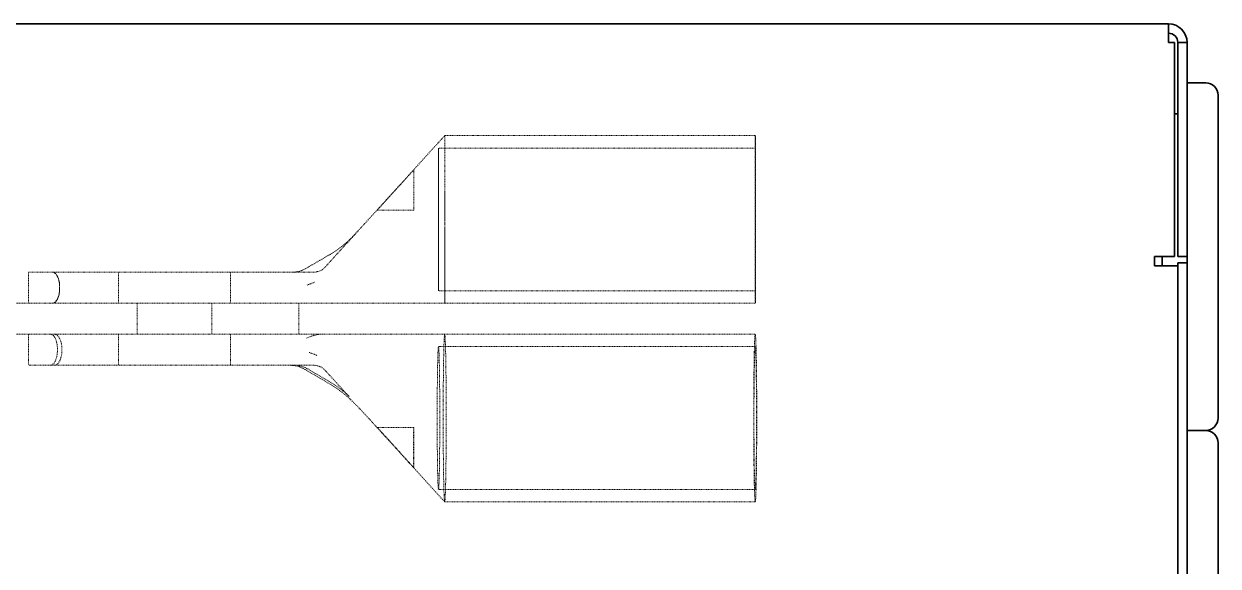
# Model space of a CAD drawing. Header units: millimetres. Extents: x -116965 to 323937, y 291661 to 566926.
# Drawn here: x -12834.8 to -12642.6, y 314049.1 to 314136.4 of the extents above; entities that cross this region are included whole.
import ezdxf

# ---------------------------------------------------------------- set-up
doc = ezdxf.new("R2010")
doc.units = ezdxf.units.MM
doc.linetypes.add('DASHED', pattern=[0.75, 0.5, -0.25])
doc.layers.add('Hidden Edges(Schneider)', color=7, linetype='DASHED', lineweight=18)
doc.layers.add('Visible Edges(Schneider)', color=7, linetype='Continuous', lineweight=35)

msp = doc.modelspace()

# ---------------------------------------------------------------- linework, layer by layer
at = {"layer": 'Hidden Edges(Schneider)', "ltscale": 0.038304}
msp.add_line((-12772.073147, 314112.917547), (-12767.073147, 314118.417549), dxfattribs=at)
at = {"layer": 'Hidden Edges(Schneider)', "ltscale": 0.131234}
for p, q in [((-12767.073146, 314118.417548), (-12717.073147, 314118.417548)), ((-12767.073146, 314091.417548), (-12717.073147, 314091.417548)), ((-12767.080265, 314086.417548), (-12717.088449, 314086.417548)), ((-12767.080265, 314059.417548), (-12717.088449, 314059.417548))]:
    msp.add_line(p, q, dxfattribs=at)
at = {"layer": 'Hidden Edges(Schneider)', "ltscale": 0.133858}
for p, q in [((-12717.073147, 314116.417548), (-12768.073146, 314116.417548)), ((-12717.073147, 314093.417548), (-12768.073146, 314093.417548)), ((-12717.088449, 314084.417548), (-12768.080101, 314084.417548)), ((-12717.088449, 314061.417548), (-12768.080101, 314061.417548))]:
    msp.add_line(p, q, dxfattribs=at)
at = {"layer": 'Hidden Edges(Schneider)', "ltscale": 0.033416}
for p, q in [((-12772.073309, 314112.904423), (-12772.073309, 314106.417548)), ((-12772.072983, 314112.904423), (-12772.072983, 314106.417548)), ((-12772.093016, 314064.930674), (-12772.093016, 314071.417548)), ((-12772.065878, 314064.930674), (-12772.065878, 314071.417548))]:
    msp.add_line(p, q, dxfattribs=at)
at = {"layer": 'Hidden Edges(Schneider)', "ltscale": 0.008265}
msp.add_line((-12777.962463, 314106.417548), (-12777.982256, 314106.417548), dxfattribs=at)
at = {"layer": 'Hidden Edges(Schneider)', "ltscale": 0.030667}
for p, q in [((-12777.962463, 314106.417548), (-12772.073309, 314106.417548)), ((-12772.065878, 314071.417548), (-12777.937895, 314071.417548))]:
    msp.add_line(p, q, dxfattribs=at)
at = {"layer": 'Hidden Edges(Schneider)', "ltscale": 0.00765}
msp.add_line((-12772.073309, 314106.417548), (-12772.072983, 314106.417548), dxfattribs=at)
at = {"layer": 'Hidden Edges(Schneider)', "ltscale": 0.024651}
msp.add_line((-12785.521704, 314099.283394), (-12789.561619, 314096.933053), dxfattribs=at)
at = {"layer": 'Hidden Edges(Schneider)', "ltscale": 0.024628}
msp.add_line((-12785.522728, 314099.278796), (-12789.558614, 314096.932553), dxfattribs=at)
at = {"layer": 'Hidden Edges(Schneider)', "ltscale": 0.119731}
msp.add_line((-12834.073146, 314096.417548), (-12830.21583, 314096.417548), dxfattribs=at)
at = {"layer": 'Hidden Edges(Schneider)', "ltscale": 0.025733}
for p, q in [((-12834.073146, 314091.417548), (-12834.073146, 314096.417548)), ((-12819.573145, 314091.417548), (-12819.573145, 314096.417548)), ((-12801.573145, 314091.417548), (-12801.573145, 314096.417548)), ((-12816.573145, 314091.417548), (-12816.573145, 314086.417548)), ((-12804.573145, 314091.417548), (-12804.573145, 314086.417548)), ((-12790.573145, 314091.417548), (-12790.573145, 314086.417548)), ((-12834.076255, 314086.417548), (-12834.076255, 314081.417548)), ((-12819.573145, 314086.417548), (-12819.573145, 314081.417548)), ((-12801.573145, 314086.417548), (-12801.573145, 314081.417548))]:
    msp.add_line(p, q, dxfattribs=at)
at = {"layer": 'Hidden Edges(Schneider)', "ltscale": 0.124077}
msp.add_line((-12792.397171, 314096.417548), (-12830.21583, 314096.417548), dxfattribs=at)
at = {"layer": 'Hidden Edges(Schneider)', "ltscale": 0.000163431}
msp.add_line((-12792.346734, 314096.417548), (-12792.397172, 314096.417548), dxfattribs=at)
at = {"layer": 'Hidden Edges(Schneider)', "ltscale": 0.003753}
msp.add_line((-12791.625201, 314096.417548), (-12792.346734, 314096.417548), dxfattribs=at)
at = {"layer": 'Hidden Edges(Schneider)', "ltscale": 0.117875}
msp.add_line((-12788.179069, 314096.417548), (-12791.624897, 314096.417548), dxfattribs=at)
at = {"layer": 'Hidden Edges(Schneider)', "ltscale": 0.001967}
for p, q in [((-12829.077489, 314093.717548), (-12829.077489, 314094.117548)), ((-12829.068801, 314093.717548), (-12829.068801, 314094.117548)), ((-12829.431957, 314084.117548), (-12829.431957, 314083.717548)), ((-12828.708278, 314084.117548), (-12828.708278, 314083.717548))]:
    msp.add_line(p, q, dxfattribs=at)
at = {"layer": 'Hidden Edges(Schneider)', "ltscale": 0.145815}
for p, q in [((-12890.573145, 314091.417548), (-12790.573145, 314091.417548)), ((-12890.573145, 314086.417548), (-12790.573145, 314086.417548))]:
    msp.add_line(p, q, dxfattribs=at)
at = {"layer": 'Hidden Edges(Schneider)', "ltscale": 0.075613}
msp.add_line((-12790.573143, 314091.417548), (-12787.078313, 314091.417548), dxfattribs=at)
at = {"layer": 'Hidden Edges(Schneider)', "ltscale": 0.131336}
msp.add_line((-12767.073146, 314091.417548), (-12787.078245, 314091.417548), dxfattribs=at)
at = {"layer": 'Hidden Edges(Schneider)', "ltscale": 0.078567}
msp.add_line((-12787.075896, 314086.417548), (-12790.573146, 314086.417548), dxfattribs=at)
at = {"layer": 'Hidden Edges(Schneider)', "ltscale": 0.131219}
msp.add_line((-12787.075875, 314086.417548), (-12767.080265, 314086.417548), dxfattribs=at)
at = {"layer": 'Hidden Edges(Schneider)', "ltscale": 0.003098}
msp.add_line((-12787.067058, 314086.41754), (-12787.075875, 314086.417546), dxfattribs=at)
at = {"layer": 'Hidden Edges(Schneider)', "ltscale": 0.124838}
msp.add_line((-12829.888543, 314081.417548), (-12834.076255, 314081.417548), dxfattribs=at)
at = {"layer": 'Hidden Edges(Schneider)', "ltscale": 0.124079}
msp.add_line((-12829.888543, 314081.417548), (-12792.075582, 314081.417548), dxfattribs=at)
at = {"layer": 'Hidden Edges(Schneider)', "ltscale": 0.000162839}
msp.add_line((-12792.075582, 314081.417548), (-12792.025381, 314081.417548), dxfattribs=at)
at = {"layer": 'Hidden Edges(Schneider)', "ltscale": 0.003747}
msp.add_line((-12792.025381, 314081.417548), (-12791.308219, 314081.417548), dxfattribs=at)
at = {"layer": 'Hidden Edges(Schneider)', "ltscale": 0.112256}
msp.add_line((-12791.307848, 314081.417548), (-12788.175082, 314081.417548), dxfattribs=at)
at = {"layer": 'Hidden Edges(Schneider)', "ltscale": 0.025624}
msp.add_line((-12785.642046, 314078.456097), (-12789.859215, 314080.89984), dxfattribs=at)
at = {"layer": 'Hidden Edges(Schneider)', "ltscale": 0.023634}
msp.add_line((-12785.41301, 314078.653948), (-12789.268399, 314080.904928), dxfattribs=at)
at = {"layer": 'Hidden Edges(Schneider)', "ltscale": 0.01453}
msp.add_line((-12777.99848, 314071.417548), (-12777.937894, 314071.417548), dxfattribs=at)
at = {"layer": 'Hidden Edges(Schneider)', "ltscale": 0.045396, "flags": 128}
for points in [[(-12772.073309, 314112.904422), (-12772.275017, 314112.681799), (-12772.483888, 314112.451279), (-12772.699464, 314112.213375), (-12772.921288, 314111.968598), (-12773.148898, 314111.71746), (-12773.381836, 314111.460473), (-12773.619643, 314111.198149), (-12773.861859, 314110.930998), (-12774.108027, 314110.659532), (-12774.357687, 314110.384262), (-12774.610379, 314110.1057), (-12774.865645, 314109.824358), (-12775.123025, 314109.540746), (-12775.38206, 314109.255378), (-12775.642291, 314108.968762), (-12775.903261, 314108.681413), (-12776.164508, 314108.393839), (-12776.425574, 314108.106556), (-12776.686, 314107.820071), (-12776.945327, 314107.534898), (-12777.203096, 314107.251547), (-12777.458848, 314106.970532), (-12777.712123, 314106.692361), (-12777.962463, 314106.417548)], [(-12777.961753, 314106.417548), (-12777.71143, 314106.692361), (-12777.458171, 314106.970532), (-12777.202436, 314107.251547), (-12776.944684, 314107.534898), (-12776.685374, 314107.820071), (-12776.424965, 314108.106556), (-12776.163916, 314108.393839), (-12775.902686, 314108.681413), (-12775.641733, 314108.968762), (-12775.381518, 314109.255378), (-12775.122501, 314109.540746), (-12774.865137, 314109.824358), (-12774.609888, 314110.1057), (-12774.357213, 314110.384262), (-12774.107569, 314110.659532), (-12773.861417, 314110.930998), (-12773.619217, 314111.198149), (-12773.381425, 314111.460473), (-12773.148502, 314111.71746), (-12772.920907, 314111.968598), (-12772.699098, 314112.213375), (-12772.483535, 314112.451279), (-12772.274678, 314112.681799), (-12772.072983, 314112.904422)], [(-12772.093016, 314064.930675), (-12772.295231, 314065.153298), (-12772.504628, 314065.383818), (-12772.720747, 314065.621721), (-12772.943129, 314065.866499), (-12773.171312, 314066.117637), (-12773.404836, 314066.374623), (-12773.643243, 314066.636947), (-12773.886069, 314066.904099), (-12774.132856, 314067.175564), (-12774.383145, 314067.450834), (-12774.636472, 314067.729396), (-12774.892381, 314068.010739), (-12775.150409, 314068.294351), (-12775.410096, 314068.579719), (-12775.670983, 314068.866335), (-12775.932609, 314069.153684), (-12776.194514, 314069.441257), (-12776.456238, 314069.728541), (-12776.717319, 314070.015026), (-12776.977299, 314070.300198), (-12777.235717, 314070.583549), (-12777.492113, 314070.864565), (-12777.746025, 314071.142735), (-12777.996995, 314071.417548)], [(-12777.937894, 314071.417548), (-12777.688283, 314071.142735), (-12777.435745, 314070.864565), (-12777.180738, 314070.583549), (-12776.923719, 314070.300198), (-12776.665146, 314070.015026), (-12776.405478, 314069.728541), (-12776.145172, 314069.441257), (-12775.884685, 314069.153684), (-12775.624475, 314068.866335), (-12775.365, 314068.579719), (-12775.106719, 314068.294351), (-12774.850088, 314068.010739), (-12774.595565, 314067.729396), (-12774.343609, 314067.450834), (-12774.094675, 314067.175564), (-12773.849224, 314066.904099), (-12773.607712, 314066.636947), (-12773.370597, 314066.374623), (-12773.138337, 314066.117637), (-12772.911389, 314065.866499), (-12772.690211, 314065.621721), (-12772.475261, 314065.383818), (-12772.266998, 314065.153298), (-12772.065878, 314064.930675)]]:
    msp.add_lwpolyline(points, dxfattribs=at)
at = {"layer": 'Hidden Edges(Schneider)', "ltscale": 0.007652, "flags": 128}
for points in [[(-12772.072983, 314112.904422), (-12772.072997, 314112.90652), (-12772.07301, 314112.908432), (-12772.073024, 314112.910165), (-12772.073037, 314112.911715), (-12772.073051, 314112.913081), (-12772.073065, 314112.914266), (-12772.073078, 314112.91527), (-12772.073092, 314112.91609), (-12772.073105, 314112.916729), (-12772.073119, 314112.917184), (-12772.073133, 314112.917456), (-12772.073146, 314112.917549), (-12772.07316, 314112.917456), (-12772.073173, 314112.917184), (-12772.073187, 314112.916729), (-12772.0732, 314112.91609), (-12772.073214, 314112.91527), (-12772.073228, 314112.914266), (-12772.073241, 314112.913081), (-12772.073255, 314112.911715), (-12772.073268, 314112.910165), (-12772.073282, 314112.908432), (-12772.073295, 314112.90652), (-12772.073309, 314112.904422)], [(-12772.065878, 314064.930675), (-12772.067008, 314064.928577), (-12772.068138, 314064.926664), (-12772.069268, 314064.924931), (-12772.070399, 314064.923381), (-12772.07153, 314064.922015), (-12772.07266, 314064.92083), (-12772.073791, 314064.919827), (-12772.074922, 314064.919006), (-12772.076053, 314064.918367), (-12772.077184, 314064.917912), (-12772.078315, 314064.91764), (-12772.079447, 314064.917547), (-12772.080578, 314064.91764), (-12772.081709, 314064.917912), (-12772.08284, 314064.918367), (-12772.083971, 314064.919006), (-12772.085102, 314064.919827), (-12772.086233, 314064.92083), (-12772.087364, 314064.922015), (-12772.088494, 314064.923381), (-12772.089625, 314064.924931), (-12772.090755, 314064.926664), (-12772.091886, 314064.928577), (-12772.093016, 314064.930675)]]:
    msp.add_lwpolyline(points, dxfattribs=at)
at = {"layer": 'Hidden Edges(Schneider)', "ltscale": 0.140285, "flags": 128}
msp.add_lwpolyline([(-12785.521704, 314099.283394), (-12784.886314, 314099.677118), (-12784.30241, 314100.074669), (-12783.77058, 314100.468487), (-12783.291413, 314100.851008), (-12782.865496, 314101.214674), (-12782.493418, 314101.551921), (-12782.175766, 314101.855188), (-12781.912616, 314102.117408), (-12781.701187, 314102.335482), (-12781.539198, 314102.507488), (-12781.425054, 314102.630999), (-12781.325545, 314102.740002), (-12781.30297, 314102.764812), (-12781.266959, 314102.804404), (-12781.204904, 314102.872648), (-12781.112368, 314102.974426), (-12781.005378, 314103.092109), (-12780.895138, 314103.213368), (-12780.671754, 314103.459088), (-12779.775515, 314104.444947), (-12777.982239, 314106.417548)], dxfattribs=at)
at = {"layer": 'Hidden Edges(Schneider)', "ltscale": 0.155165, "flags": 128}
msp.add_lwpolyline([(-12785.522728, 314099.278796), (-12784.823537, 314099.71412), (-12784.18748, 314100.153124), (-12783.615518, 314100.585389), (-12783.108613, 314101.000497), (-12782.667726, 314101.388027), (-12782.47234, 314101.568194), (-12782.293819, 314101.73756), (-12782.132283, 314101.894821), (-12781.987592, 314102.038922), (-12781.858938, 314102.169619), (-12781.746556, 314102.285894), (-12781.650792, 314102.386632), (-12781.571994, 314102.470719), (-12781.510507, 314102.537045), (-12781.466793, 314102.584552), (-12781.448771, 314102.604253), (-12781.454441, 314102.59803), (-12781.490266, 314102.558657), (-12781.53939, 314102.504639), (-12781.579492, 314102.460537), (-12781.629538, 314102.405493), (-12781.744181, 314102.279393), (-12781.866686, 314102.144643), (-12782.362232, 314101.599547), (-12784.345641, 314099.417802), (-12786.329219, 314097.235866)], dxfattribs=at)
at = {"layer": 'Hidden Edges(Schneider)', "ltscale": 0.011828, "flags": 128}
msp.add_lwpolyline([(-12789.561619, 314096.933053), (-12790.022549, 314096.711777), (-12790.529087, 314096.549481), (-12791.067366, 314096.450719), (-12791.625201, 314096.417548)], dxfattribs=at)
at = {"layer": 'Hidden Edges(Schneider)', "ltscale": 0.011794, "flags": 128}
msp.add_lwpolyline([(-12789.558614, 314096.932553), (-12790.019218, 314096.7114), (-12790.524726, 314096.549277), (-12791.061617, 314096.450659), (-12791.618036, 314096.417548)], dxfattribs=at)
at = {"layer": 'Hidden Edges(Schneider)', "ltscale": 0.019636, "flags": 128}
for points in [[(-12830.215832, 314096.417548), (-12830.151337, 314096.41311), (-12830.085331, 314096.399738), (-12830.018304, 314096.37735), (-12829.950729, 314096.34586), (-12829.883092, 314096.305185), (-12829.815874, 314096.25524), (-12829.749561, 314096.195977), (-12829.684616, 314096.127773), (-12829.621477, 314096.051286), (-12829.560563, 314095.967183), (-12829.502319, 314095.876128), (-12829.447158, 314095.778786), (-12829.395415, 314095.675584), (-12829.345969, 314095.563787), (-12829.298934, 314095.443111), (-12829.254988, 314095.314424), (-12829.214784, 314095.178593), (-12829.178998, 314095.036488), (-12829.148283, 314094.888996), (-12829.122983, 314094.737316), (-12829.103188, 314094.582886), (-12829.088955, 314094.427152), (-12829.080366, 314094.271558), (-12829.077487, 314094.117548)], [(-12829.068799, 314094.117548), (-12829.07168, 314094.271558), (-12829.080276, 314094.427152), (-12829.09452, 314094.582886), (-12829.114331, 314094.737316), (-12829.139652, 314094.888996), (-12829.170392, 314095.036488), (-12829.206208, 314095.178593), (-12829.246446, 314095.314424), (-12829.290429, 314095.443111), (-12829.337503, 314095.563787), (-12829.386991, 314095.675584), (-12829.438778, 314095.778786), (-12829.493986, 314095.876128), (-12829.552281, 314095.967183), (-12829.613247, 314096.051286), (-12829.676441, 314096.127773), (-12829.741444, 314096.195977), (-12829.807816, 314096.25524), (-12829.875094, 314096.305185), (-12829.942793, 314096.34586), (-12830.01043, 314096.37735), (-12830.077519, 314096.399738), (-12830.143587, 314096.41311), (-12830.208143, 314096.417548)], [(-12829.077487, 314093.717548), (-12829.080366, 314093.563539), (-12829.088955, 314093.407945), (-12829.103188, 314093.25221), (-12829.122983, 314093.097781), (-12829.148283, 314092.946101), (-12829.178998, 314092.798609), (-12829.214784, 314092.656503), (-12829.254988, 314092.520673), (-12829.298934, 314092.391985), (-12829.345969, 314092.271309), (-12829.395415, 314092.159512), (-12829.447158, 314092.05631), (-12829.502319, 314091.958968), (-12829.560563, 314091.867913), (-12829.621477, 314091.78381), (-12829.684616, 314091.707324), (-12829.749561, 314091.639119), (-12829.815874, 314091.579856), (-12829.883092, 314091.529912), (-12829.950729, 314091.489237), (-12830.018304, 314091.457747), (-12830.085331, 314091.435358), (-12830.151337, 314091.421987), (-12830.215832, 314091.417548)], [(-12830.208143, 314091.417548), (-12830.143587, 314091.421987), (-12830.077519, 314091.435358), (-12830.01043, 314091.457747), (-12829.942793, 314091.489237), (-12829.875094, 314091.529912), (-12829.807816, 314091.579856), (-12829.741444, 314091.639119), (-12829.676441, 314091.707324), (-12829.613247, 314091.78381), (-12829.552281, 314091.867913), (-12829.493986, 314091.958968), (-12829.438778, 314092.05631), (-12829.386991, 314092.159512), (-12829.337503, 314092.271309), (-12829.290429, 314092.391985), (-12829.246446, 314092.520673), (-12829.206208, 314092.656503), (-12829.170392, 314092.798609), (-12829.139652, 314092.946101), (-12829.114331, 314093.097781), (-12829.09452, 314093.25221), (-12829.080276, 314093.407945), (-12829.07168, 314093.563539), (-12829.068799, 314093.717548)], [(-12829.431955, 314084.117548), (-12829.434737, 314084.271558), (-12829.443037, 314084.427152), (-12829.456789, 314084.582886), (-12829.475914, 314084.737316), (-12829.500355, 314084.888996), (-12829.530024, 314085.036488), (-12829.564587, 314085.178593), (-12829.60341, 314085.314424), (-12829.645839, 314085.443111), (-12829.691241, 314085.563788), (-12829.73896, 314085.675584), (-12829.788885, 314085.778786), (-12829.842093, 314085.876128), (-12829.89826, 314085.967183), (-12829.956984, 314086.051286), (-12830.017836, 314086.127773), (-12830.080409, 314086.195977), (-12830.144277, 314086.25524), (-12830.208994, 314086.305185), (-12830.27409, 314086.34586), (-12830.339103, 314086.37735), (-12830.403565, 314086.399738), (-12830.467022, 314086.41311), (-12830.529001, 314086.417548)], [(-12829.888546, 314086.417548), (-12829.821495, 314086.41311), (-12829.752899, 314086.399738), (-12829.683268, 314086.37735), (-12829.613091, 314086.34586), (-12829.542873, 314086.305185), (-12829.473115, 314086.25524), (-12829.40432, 314086.195977), (-12829.336967, 314086.127773), (-12829.271506, 314086.051286), (-12829.208371, 314085.967183), (-12829.148018, 314085.876128), (-12829.090876, 314085.778786), (-12829.037286, 314085.675584), (-12828.986088, 314085.563788), (-12828.937396, 314085.443111), (-12828.891911, 314085.314424), (-12828.850305, 314085.178593), (-12828.813277, 314085.036488), (-12828.781501, 314084.888996), (-12828.75533, 314084.737316), (-12828.734855, 314084.582886), (-12828.720135, 314084.427152), (-12828.711253, 314084.271558), (-12828.708276, 314084.117548)], [(-12830.529001, 314081.417548), (-12830.467022, 314081.421987), (-12830.403565, 314081.435358), (-12830.339103, 314081.457747), (-12830.27409, 314081.489237), (-12830.208994, 314081.529912), (-12830.144277, 314081.579856), (-12830.080409, 314081.639119), (-12830.017836, 314081.707324), (-12829.956984, 314081.78381), (-12829.89826, 314081.867913), (-12829.842093, 314081.958968), (-12829.788885, 314082.05631), (-12829.73896, 314082.159513), (-12829.691241, 314082.271309), (-12829.645839, 314082.391985), (-12829.60341, 314082.520673), (-12829.564587, 314082.656503), (-12829.530024, 314082.798609), (-12829.500355, 314082.9461), (-12829.475914, 314083.097781), (-12829.456789, 314083.25221), (-12829.443037, 314083.407945), (-12829.434737, 314083.563539), (-12829.431955, 314083.717548)], [(-12828.708276, 314083.717548), (-12828.711253, 314083.563539), (-12828.720135, 314083.407945), (-12828.734855, 314083.25221), (-12828.75533, 314083.097781), (-12828.781501, 314082.9461), (-12828.813277, 314082.798609), (-12828.850305, 314082.656503), (-12828.891911, 314082.520673), (-12828.937396, 314082.391985), (-12828.986088, 314082.271309), (-12829.037286, 314082.159513), (-12829.090876, 314082.05631), (-12829.148018, 314081.958968), (-12829.208371, 314081.867913), (-12829.271506, 314081.78381), (-12829.336967, 314081.707324), (-12829.40432, 314081.639119), (-12829.473115, 314081.579856), (-12829.542873, 314081.529912), (-12829.613091, 314081.489237), (-12829.683268, 314081.457747), (-12829.752899, 314081.435358), (-12829.821495, 314081.421987), (-12829.888546, 314081.417548)]]:
    msp.add_lwpolyline(points, dxfattribs=at)
at = {"layer": 'Hidden Edges(Schneider)', "ltscale": 0.007246, "flags": 128}
for points in [[(-12789.235335, 314094.349473), (-12789.180806, 314094.367715), (-12789.126354, 314094.386202), (-12789.071979, 314094.404937), (-12789.017682, 314094.42392), (-12788.963466, 314094.443152), (-12788.909333, 314094.462635), (-12788.855284, 314094.482369), (-12788.801321, 314094.502355), (-12788.747447, 314094.522595), (-12788.693664, 314094.543089), (-12788.639974, 314094.563838), (-12788.586378, 314094.584844), (-12788.532877, 314094.606107), (-12788.479473, 314094.62763), (-12788.426167, 314094.649413), (-12788.372961, 314094.671458), (-12788.319857, 314094.693766), (-12788.266857, 314094.716337), (-12788.213962, 314094.739174), (-12788.161175, 314094.762277), (-12788.108498, 314094.785648), (-12788.055934, 314094.809286), (-12788.003483, 314094.833194), (-12787.951149, 314094.857373)], [(-12788.894524, 314083.485623), (-12788.840258, 314083.467381), (-12788.78607, 314083.448894), (-12788.731957, 314083.43016), (-12788.677923, 314083.411177), (-12788.623969, 314083.391944), (-12788.570096, 314083.372462), (-12788.516308, 314083.352727), (-12788.462607, 314083.332741), (-12788.408993, 314083.312501), (-12788.35547, 314083.292008), (-12788.302039, 314083.271258), (-12788.248701, 314083.250253), (-12788.195458, 314083.228989), (-12788.142312, 314083.207466), (-12788.089263, 314083.185683), (-12788.036313, 314083.163638), (-12787.983465, 314083.141331), (-12787.930721, 314083.118759), (-12787.878081, 314083.095922), (-12787.825549, 314083.072819), (-12787.773126, 314083.049449), (-12787.720814, 314083.02581), (-12787.668616, 314083.001902), (-12787.616535, 314082.977724)]]:
    msp.add_lwpolyline(points, dxfattribs=at)
at = {"layer": 'Hidden Edges(Schneider)', "ltscale": 0.122918, "flags": 128}
msp.add_lwpolyline([(-12789.308234, 314085.795772), (-12789.082445, 314085.895464), (-12788.871584, 314085.981701), (-12788.674734, 314086.056514), (-12788.491255, 314086.121076), (-12788.320675, 314086.17635), (-12788.162523, 314086.22334), (-12788.016331, 314086.263043), (-12787.881707, 314086.29629), (-12787.758317, 314086.32381), (-12787.645836, 314086.34633), (-12787.543885, 314086.364513), (-12787.452048, 314086.378996), (-12787.370151, 314086.390298), (-12787.298056, 314086.398912), (-12787.235629, 314086.405334), (-12787.182764, 314086.409974), (-12787.139372, 314086.41315), (-12787.105363, 314086.415183), (-12787.08065, 314086.41639), (-12787.065144, 314086.417081), (-12787.058775, 314086.417439), (-12787.061477, 314086.417568), (-12787.073186, 314086.41757), (-12787.09384, 314086.417548)], dxfattribs=at)
at = {"layer": 'Hidden Edges(Schneider)', "ltscale": 0.011812, "flags": 128}
msp.add_lwpolyline([(-12789.859215, 314080.89984), (-12790.324101, 314081.122008), (-12790.835198, 314081.285022), (-12791.378368, 314081.38423), (-12791.941201, 314081.417548)], dxfattribs=at)
at = {"layer": 'Hidden Edges(Schneider)', "ltscale": 0.011811, "flags": 128}
msp.add_lwpolyline([(-12789.268399, 314080.904928), (-12789.724762, 314081.125109), (-12790.225422, 314081.286459), (-12790.757122, 314081.384596), (-12791.308219, 314081.417548)], dxfattribs=at)
at = {"layer": 'Hidden Edges(Schneider)', "ltscale": 0.126573, "flags": 128}
msp.add_lwpolyline([(-12786.326393, 314080.600517), (-12785.52136, 314079.716471), (-12785.121549, 314079.277694), (-12784.725427, 314078.843231), (-12784.334164, 314078.414438), (-12783.952673, 314077.99685), (-12783.768527, 314077.795527), (-12783.59007, 314077.600634), (-12783.419304, 314077.414384), (-12783.259199, 314077.24004), (-12783.112507, 314077.080624), (-12782.980534, 314076.937558), (-12782.864515, 314076.812131), (-12782.765747, 314076.7057), (-12782.684526, 314076.618526), (-12782.61873, 314076.548212), (-12782.528192, 314076.452138), (-12782.482922, 314076.404628), (-12782.47385, 314076.39521), (-12782.493757, 314076.415441), (-12782.538713, 314076.460457), (-12782.605366, 314076.52602), (-12782.690701, 314076.608246), (-12782.793434, 314076.705073), (-12782.912692, 314076.81488), (-12783.197271, 314077.066907), (-12783.53778, 314077.351575), (-12783.931827, 314077.660103), (-12784.377365, 314077.985096), (-12784.871918, 314078.318923), (-12785.41301, 314078.653948)], dxfattribs=at)
at = {"layer": 'Hidden Edges(Schneider)', "ltscale": 0.119571, "flags": 128}
msp.add_lwpolyline([(-12777.998476, 314071.417548), (-12778.371512, 314071.826485), (-12778.738848, 314072.228787), (-12779.095, 314072.618311), (-12779.434643, 314072.989083), (-12779.75193, 314073.334531), (-12780.038902, 314073.645829), (-12780.294518, 314073.921744), (-12780.522041, 314074.165811), (-12780.726159, 314074.383103), (-12780.914146, 314074.581412), (-12781.262494, 314074.942945), (-12781.944754, 314075.622028), (-12782.302206, 314075.958348), (-12782.684042, 314076.30248), (-12783.096421, 314076.656625), (-12783.540092, 314077.017089), (-12784.015771, 314077.380569), (-12784.524178, 314077.743765), (-12785.06603, 314078.103375), (-12785.642046, 314078.456097)], dxfattribs=at)
at = {"layer": 'Hidden Edges(Schneider)', "ltscale": 0.038319, "flags": 128}
msp.add_lwpolyline([(-12767.085125, 314059.42022), (-12769.586186, 314062.171228), (-12772.087161, 314064.921789)], dxfattribs=at)
at = {"layer": 'Hidden Edges(Schneider)', "ltscale": 0.010659}
msp.add_arc((-12788.179069, 314098.917548), 2.5, 270, 317.72630524, dxfattribs=at)
at = {"layer": 'Hidden Edges(Schneider)', "ltscale": 0.01065}
msp.add_arc((-12788.175072, 314078.917548), 2.5, 42.31355448, 90, dxfattribs=at)
at = {"layer": 'Hidden Edges(Schneider)', "ltscale": 0.145866}
for centre, major_axis, ratio, start_param, end_param in [((-12767.073146, 314104.917548), (0, 13.5), 0.000217213, 5.0481840985, 7.5181865148), ((-12767.080265, 314072.917548), (0, -13.5), 0.0180919737, 5.048184099, 7.5181865153)]:
    msp.add_ellipse(centre, major_axis=major_axis, ratio=ratio, start_param=start_param, end_param=end_param, dxfattribs=at)
at = {"layer": 'Hidden Edges(Schneider)', "ltscale": 0.139145}
for centre, major_axis, ratio in [((-12717.073147, 314104.917548), (0, 13.5), 0.000217213), ((-12717.088449, 314072.917548), (0, -13.5), 0.0180919737)]:
    msp.add_ellipse(centre, major_axis=major_axis, ratio=ratio, dxfattribs=at)
at = {"layer": 'Hidden Edges(Schneider)', "ltscale": 0.135464}
for centre, major_axis, ratio in [((-12768.073146, 314104.917548), (0, 11.5), 0.000217213), ((-12717.073147, 314104.917548), (0, 11.5), 0.000217213), ((-12768.080101, 314072.917548), (0, -11.5), 0.0180919737), ((-12717.088449, 314072.917548), (0, -11.5), 0.0180919737)]:
    msp.add_ellipse(centre, major_axis=major_axis, ratio=ratio, dxfattribs=at)
at = {"layer": 'Hidden Edges(Schneider)', "ltscale": 0.014648}
for centre, major_axis, ratio, start_param, end_param in [((-12767.073146, 314104.917548), (0, -13.5), 0.000217213, 4.3765938621, 4.5880339861), ((-12767.073146, 314104.917548), (0, 13.5), 0.000217213, 4.8367439751, 5.0481840995), ((-12767.080265, 314072.917548), (0, 13.5), 0.0180919737, 1.6951513213, 1.9065914454), ((-12767.080265, 314072.917548), (0, -13.5), 0.0180919737, 1.2350012082, 1.4464413322)]:
    msp.add_ellipse(centre, major_axis=major_axis, ratio=ratio, start_param=start_param, end_param=end_param, dxfattribs=at)
at = {"layer": 'Hidden Edges(Schneider)', "ltscale": 0.008574}
for centre, major_axis, ratio, start_param, end_param in [((-12767.073146, 314104.917548), (0, -13.5), 0.000217213, 4.5880339859, 4.7123889804), ((-12767.080265, 314072.917548), (0, 13.5), 0.0180919737, 1.5707963268, 1.6951513213)]:
    msp.add_ellipse(centre, major_axis=major_axis, ratio=ratio, start_param=start_param, end_param=end_param, dxfattribs=at)
at = {"layer": 'Hidden Edges(Schneider)', "ltscale": 0.017248}
for centre, major_axis, ratio, start_param, end_param in [((-12767.073146, 314104.917548), (0, 13.5), 0.000217213, 4.5880339858, 4.8367439749), ((-12767.080265, 314072.917548), (0, -13.5), 0.0180919737, 1.4464413322, 1.6951513213)]:
    msp.add_ellipse(centre, major_axis=major_axis, ratio=ratio, start_param=start_param, end_param=end_param, dxfattribs=at)
at = {"layer": 'Hidden Edges(Schneider)', "ltscale": 0.014714}
for centre, major_axis, ratio, start_param, end_param in [((-12767.073146, 314104.917548), (0, -13.5), 0.000217213, 4.7123889804, 4.9247800641), ((-12767.080265, 314072.917548), (0, 13.5), 0.0180919737, 1.3584056678, 1.5707963268)]:
    msp.add_ellipse(centre, major_axis=major_axis, ratio=ratio, start_param=start_param, end_param=end_param, dxfattribs=at)
at = {"layer": 'Hidden Edges(Schneider)', "ltscale": 0.120977}
for centre, major_axis, ratio, start_param, end_param in [((-12767.073146, 314104.917548), (0, -13.5), 0.000217213, 0.0807468533, 1.4464413325), ((-12767.080265, 314072.917548), (0, 13.5), 0.0180919737, 4.8367439749, 6.2024384543)]:
    msp.add_ellipse(centre, major_axis=major_axis, ratio=ratio, start_param=start_param, end_param=end_param, dxfattribs=at)
at = {"layer": 'Hidden Edges(Schneider)', "ltscale": 0.120331}
for centre, major_axis, ratio, start_param, end_param in [((-12767.073146, 314104.917548), (0, -13.5), 0.000217213, 4.9247796395, 6.283185309), ((-12767.080265, 314072.917548), (0, 13.5), 0.0180919737, 0, 1.3584056679)]:
    msp.add_ellipse(centre, major_axis=major_axis, ratio=ratio, start_param=start_param, end_param=end_param, dxfattribs=at)
at = {"layer": 'Visible Edges(Schneider)'}
for p, q in [((-12846.073145, 314136.417548), (-12650.573145, 314136.417548)), ((-12650.573145, 314136.417548), (-12650.573145, 314133.417548)), ((-12650.573145, 314133.417548), (-12649.573145, 314133.417548)), ((-12649.573145, 314098.917548), (-12649.573145, 314133.417548)), ((-12647.573145, 314133.417548), (-12649.073145, 314133.417548)), ((-12649.073145, 314098.917548), (-12649.073145, 314133.417548)), ((-12647.573145, 314133.417548), (-12647.573145, 314098.917548)), ((-12647.573145, 314126.917548), (-12644.573145, 314126.917548)), ((-12642.573145, 314124.917548), (-12642.573145, 314072.917548)), ((-12649.573145, 314121.917548), (-12649.073145, 314121.917548)), ((-12652.823145, 314098.917548), (-12649.573145, 314098.917548)), ((-12652.823145, 314097.417548), (-12652.823145, 314098.917548)), ((-12651.573145, 314097.417548), (-12651.573145, 314098.917548)), ((-12647.573145, 314098.917548), (-12649.073145, 314098.917548)), ((-12647.573145, 314097.917548), (-12647.573145, 314098.917548)), ((-12652.073145, 314097.417548), (-12652.823145, 314097.417548)), ((-12649.073145, 314097.417548), (-12652.073145, 314097.417548)), ((-12649.073145, 314097.917548), (-12649.073145, 314043.417548)), ((-12647.573145, 314097.917548), (-12649.073145, 314097.917548)), ((-12647.573145, 314097.917548), (-12647.573145, 314043.417548)), ((-12647.573145, 314070.917548), (-12644.573145, 314070.917548)), ((-12642.573145, 314068.917548), (-12642.573145, 314016.917548))]:
    msp.add_line(p, q, dxfattribs=at)
for centre, radius, start, end in [((-12650.573145, 314133.417548), 3, 0, 90), ((-12650.573145, 314133.417548), 1.5, 0, 90), ((-12644.573145, 314124.917548), 2, 0, 90), ((-12644.573145, 314072.917548), 2, 270, 0), ((-12644.573145, 314068.917548), 2, 0, 90)]:
    msp.add_arc(centre, radius, start, end, dxfattribs=at)

doc.saveas('drawing.dxf')
